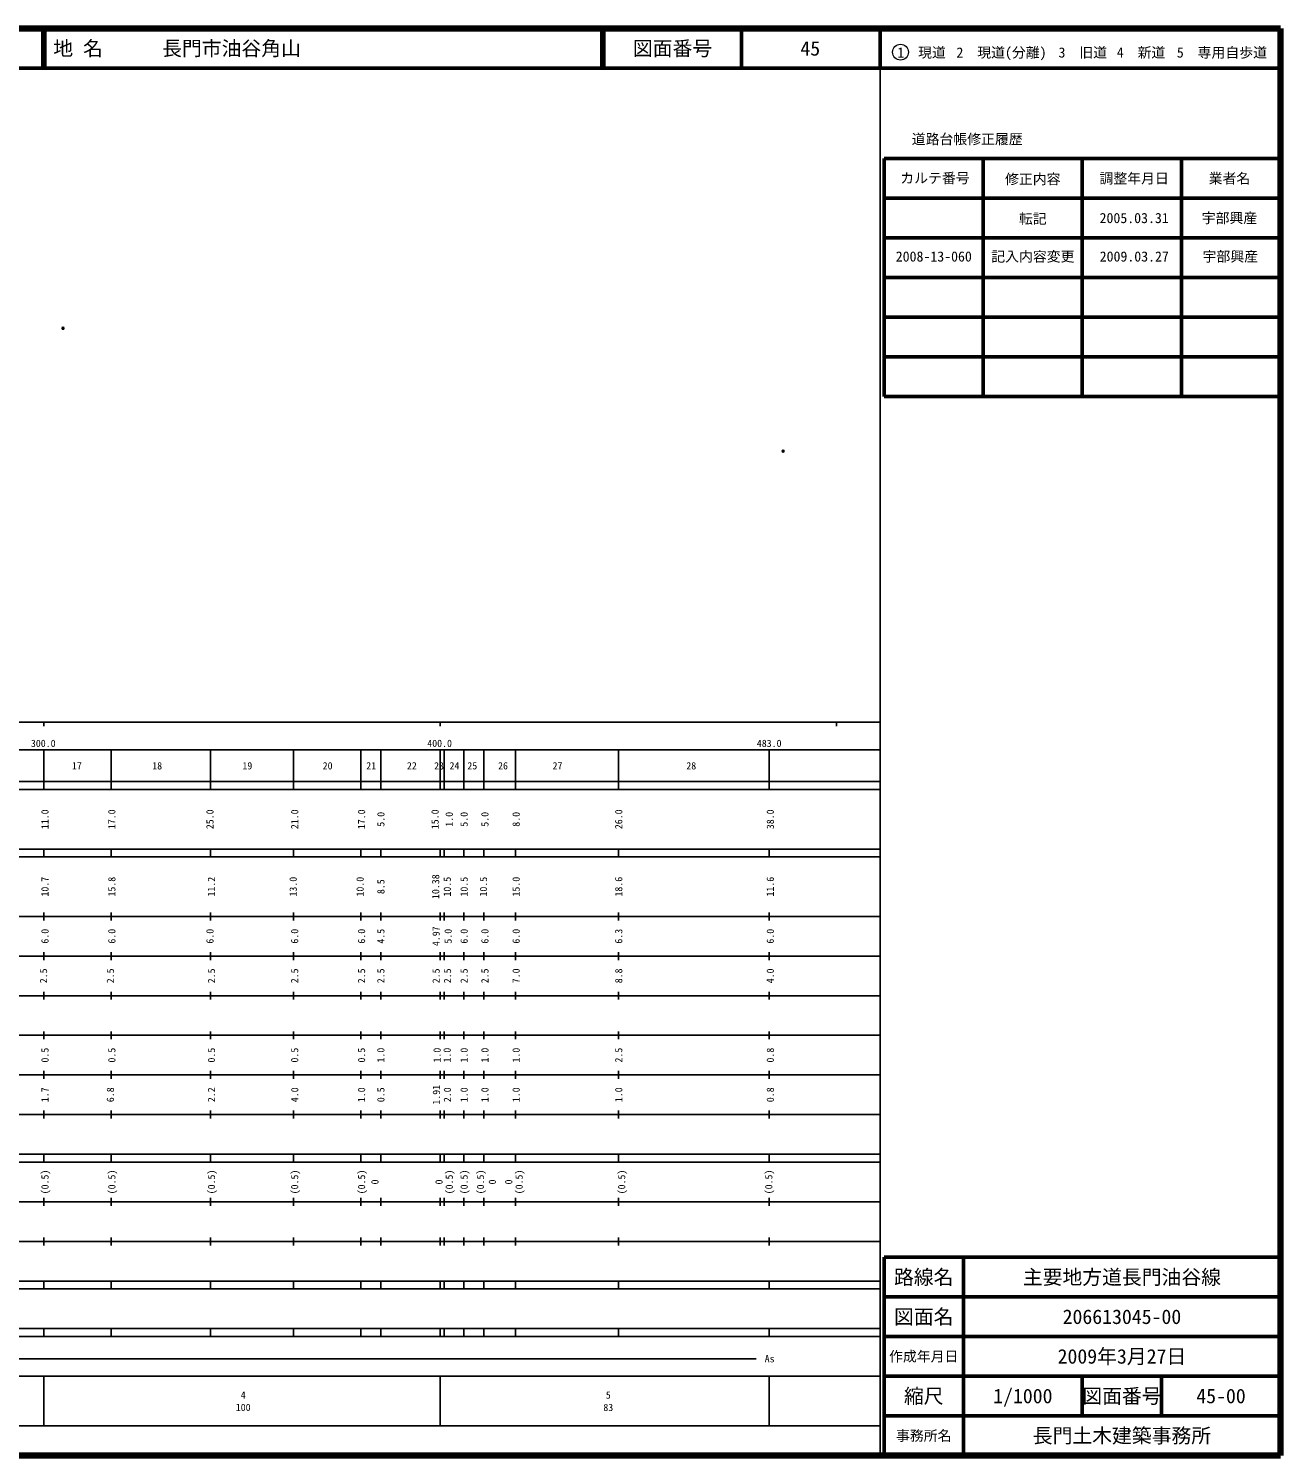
# Model space of a CAD drawing. Units: millimetres on the paper. Extents: x 40 to 680, y 20 to 380.
# Drawn here: x 364.1 to 680, y 20 to 380 of the extents above; entities that cross this region are included whole.
import ezdxf
from ezdxf.enums import TextEntityAlignment as Align

# ---------------------------------------------------------------- set-up
doc = ezdxf.new("R2010")
doc.units = ezdxf.units.MM
doc.header["$PDMODE"] = 32
doc.header["$PDSIZE"] = 0.5
doc.layers.add('M-OTRS', color=6, linetype='Continuous')
for name, color, linetype, lineweight in [('M-TTL', 2, 'Continuous', 140), ('M-TTL-BAND', 7, 'Continuous', 25), ('M-TTL-FRAM', 2, 'Continuous', 50), ('M-TTL-LINE', 7, 'Continuous', 50), ('M-TTL-TXT', 7, 'Continuous', 13)]:
    doc.layers.add(name, color=color, linetype=linetype, lineweight=lineweight)
doc.styles.add('ＭＳ ゴシック', font='')
doc.styles.get('ＭＳ ゴシック').set_extended_font_data('MS Gothic')

msp = doc.modelspace()

# ---------------------------------------------------------------- linework, layer by layer
at = {"layer": 'M-OTRS'}
for p in [(372.824, 304.371), (554.504, 273.365)]:
    msp.add_point(p, dxfattribs=at)
at = {"layer": 'M-TTL'}
for p, q in [((680, 380), (40, 380)), ((680, 20), (680, 380)), ((40, 20), (680, 20))]:
    msp.add_line(p, q, dxfattribs=at)
at = {"layer": 'M-TTL-BAND'}
for p, q in [((579, 20), (579, 370)), ((40, 205), (579, 205)), ((368, 205), (368, 204)), ((468, 205), (468, 204)), ((568, 205), (568, 204)), ((68, 198), (579, 198)), ((368, 198), (368, 188)), ((385, 198), (385, 188)), ((410, 198), (410, 188)), ((431, 198), (431, 188)), ((448, 198), (448, 188)), ((453, 198), (453, 188)), ((468, 198), (468, 188)), ((469, 198), (469, 188)), ((474, 198), (474, 188)), ((479, 198), (479, 188)), ((487, 198), (487, 188)), ((513, 198), (513, 188)), ((551, 198), (551, 188)), ((40, 190), (579, 190)), ((40, 188), (579, 188)), ((40, 173), (579, 173)), ((368, 173), (368, 171)), ((385, 173), (385, 171)), ((410, 173), (410, 171)), ((431, 173), (431, 171)), ((448, 173), (448, 171)), ((453, 173), (453, 171)), ((468, 171), (468, 173)), ((469, 173), (469, 171)), ((474, 173), (474, 171)), ((479, 173), (479, 171)), ((487, 173), (487, 171)), ((513, 173), (513, 171)), ((551, 173), (551, 171)), ((40, 171), (579, 171)), ((40, 156), (579, 156)), ((368, 157), (368, 155)), ((385, 157), (385, 155)), ((410, 157), (410, 155)), ((431, 157), (431, 155)), ((448, 157), (448, 155)), ((453, 157), (453, 155)), ((468, 155), (468, 157)), ((469, 157), (469, 155)), ((474, 157), (474, 155)), ((479, 157), (479, 155)), ((487, 157), (487, 155)), ((513, 157), (513, 155)), ((551, 157), (551, 155)), ((46, 146), (579, 146)), ((368, 147), (368, 145)), ((385, 147), (385, 145)), ((410, 147), (410, 145)), ((431, 147), (431, 145)), ((448, 147), (448, 145)), ((453, 147), (453, 145)), ((468, 145), (468, 147)), ((469, 147), (469, 145)), ((474, 147), (474, 145)), ((479, 147), (479, 145)), ((487, 147), (487, 145)), ((513, 147), (513, 145)), ((551, 147), (551, 145)), ((368, 137), (368, 135)), ((385, 137), (385, 135)), ((410, 137), (410, 135)), ((431, 137), (431, 135)), ((448, 137), (448, 135)), ((453, 137), (453, 135)), ((468, 135), (468, 137)), ((469, 137), (469, 135)), ((474, 137), (474, 135)), ((479, 137), (479, 135)), ((487, 137), (487, 135)), ((513, 137), (513, 135)), ((551, 137), (551, 135)), ((52, 136), (579, 136)), ((46, 126), (579, 126)), ((368, 127), (368, 125)), ((385, 127), (385, 125)), ((410, 127), (410, 125)), ((431, 127), (431, 125)), ((448, 127), (448, 125)), ((453, 127), (453, 125)), ((468, 125), (468, 127)), ((469, 127), (469, 125)), ((474, 127), (474, 125)), ((479, 127), (479, 125)), ((487, 127), (487, 125)), ((513, 127), (513, 125)), ((551, 127), (551, 125)), ((52, 116), (579, 116)), ((368, 117), (368, 115)), ((385, 117), (385, 115)), ((410, 117), (410, 115)), ((431, 117), (431, 115)), ((448, 117), (448, 115)), ((453, 117), (453, 115)), ((468, 115), (468, 117)), ((469, 117), (469, 115)), ((474, 117), (474, 115)), ((479, 117), (479, 115)), ((487, 117), (487, 115)), ((513, 117), (513, 115)), ((551, 117), (551, 115)), ((46, 106), (579, 106)), ((368, 107), (368, 105)), ((385, 107), (385, 105)), ((410, 107), (410, 105)), ((431, 107), (431, 105)), ((448, 107), (448, 105)), ((453, 107), (453, 105)), ((468, 105), (468, 107)), ((469, 107), (469, 105)), ((474, 107), (474, 105)), ((479, 107), (479, 105)), ((487, 107), (487, 105)), ((513, 107), (513, 105)), ((551, 107), (551, 105)), ((40, 96), (579, 96)), ((40, 94), (579, 94)), ((368, 96), (368, 94)), ((385, 96), (385, 94)), ((410, 96), (410, 94)), ((431, 96), (431, 94)), ((448, 96), (448, 94)), ((453, 96), (453, 94)), ((468, 94), (468, 96)), ((469, 96), (469, 94)), ((474, 96), (474, 94)), ((479, 96), (479, 94)), ((487, 96), (487, 94)), ((513, 96), (513, 94)), ((551, 96), (551, 94)), ((49, 84), (579, 84)), ((368, 85), (368, 83)), ((385, 85), (385, 83)), ((410, 85), (410, 83)), ((431, 85), (431, 83)), ((448, 85), (448, 83)), ((453, 85), (453, 83)), ((468, 83), (468, 85)), ((469, 85), (469, 83)), ((474, 85), (474, 83)), ((479, 85), (479, 83)), ((487, 85), (487, 83)), ((513, 85), (513, 83)), ((551, 85), (551, 83)), ((40, 74), (579, 74)), ((368, 75), (368, 73)), ((385, 75), (385, 73)), ((410, 75), (410, 73)), ((431, 75), (431, 73)), ((448, 75), (448, 73)), ((453, 75), (453, 73)), ((468, 73), (468, 75)), ((469, 75), (469, 73)), ((474, 75), (474, 73)), ((479, 75), (479, 73)), ((487, 75), (487, 73)), ((513, 75), (513, 73)), ((551, 75), (551, 73)), ((40, 64), (579, 64)), ((40, 62), (579, 62)), ((368, 64), (368, 62)), ((385, 64), (385, 62)), ((410, 64), (410, 62)), ((431, 64), (431, 62)), ((448, 64), (448, 62)), ((453, 64), (453, 62)), ((468, 62), (468, 64)), ((469, 64), (469, 62)), ((474, 64), (474, 62)), ((479, 64), (479, 62)), ((487, 64), (487, 62)), ((513, 64), (513, 62)), ((551, 64), (551, 62)), ((40, 52), (579, 52)), ((368, 52), (368, 50)), ((385, 52), (385, 50)), ((410, 52), (410, 50)), ((431, 52), (431, 50)), ((448, 52), (448, 50)), ((453, 52), (453, 50)), ((468, 50), (468, 52)), ((469, 52), (469, 50)), ((474, 52), (474, 50)), ((479, 52), (479, 50)), ((487, 52), (487, 50)), ((513, 52), (513, 50)), ((551, 52), (551, 50)), ((40, 50), (579, 50)), ((70.805, 44.406), (547.74, 44.406)), ((40, 40), (579, 40)), ((368, 40), (368, 27.5)), ((468, 40), (468, 27.5)), ((551, 40), (551, 27.5)), ((68, 27.5), (579, 27.5))]:
    msp.add_line(p, q, dxfattribs=at)
at = {"layer": 'M-TTL-FRAM'}
for p, q in [((580, 347.197), (580, 287.197)), ((580, 347.197), (680, 347.197)), ((580, 287.197), (680, 287.197)), ((680, 70), (580, 70)), ((580, 70), (580, 20))]:
    msp.add_line(p, q, dxfattribs=at)
at = {"layer": 'M-TTL-LINE'}
for p, q in [((367.75, 380), (367.75, 370)), ((368.25, 380), (368.25, 370)), ((508.747, 380), (508.747, 370)), ((509.247, 380), (509.247, 370)), ((543.997, 380), (543.997, 370)), ((579, 380), (579, 370)), ((40, 370), (680, 370)), ((605, 347.197), (605, 287.197)), ((630, 347.197), (630, 287.197)), ((655, 347.197), (655, 287.197)), ((580, 337.197), (680, 337.197)), ((580, 327.197), (680, 327.197)), ((580, 317.197), (680, 317.197)), ((580, 307.197), (680, 307.197)), ((580, 297.197), (680, 297.197)), ((600, 70), (600, 20)), ((680, 60), (580, 60)), ((680, 50), (580, 50)), ((680, 40), (580, 40)), ((630, 40), (630, 30)), ((650, 40), (650, 30)), ((680, 30), (580, 30))]:
    msp.add_line(p, q, dxfattribs=at)
at = {"layer": 'M-TTL-TXT'}
msp.add_circle((584.147, 374.034), 2, dxfattribs=at)

# ---------------------------------------------------------------- texts
at = {"layer": 'M-TTL-BAND', "style": 'ＭＳ ゴシック'}
for s, p in [('300.0', (367.844, 198.195)), ('400.0', (467.844, 198.195)), ('483.0', (551, 198.195))]:
    msp.add_text(s, height=1.833, dxfattribs=at).set_placement(p, align=Align.BOTTOM_CENTER)
for s, p in [('17', (376.336, 194)), ('18', (396.587, 194)), ('19', (419.338, 194)), ('20', (439.588, 194)), ('21', (450.589, 194)), ('22', (460.839, 194)), ('23', (467.708, 193.987)), ('24', (471.589, 194)), ('25', (476.09, 194)), ('26', (483.84, 194)), ('27', (497.59, 194)), ('28', (531.342, 194)), ('As', (551.115, 44.406)), ('4', (418.288, 35.238)), ('5', (510.406, 35.238)), ('100', (418.288, 32.131)), ('83', (510.406, 32.131))]:
    msp.add_text(s, height=1.833, dxfattribs=at).set_placement(p, align=Align.MIDDLE_CENTER)
for s, p in [('11.0', (368.264, 180.5)), ('17.0', (385.14, 180.5)), ('25.0', (409.891, 180.5)), ('21.0', (431.267, 180.5)), ('17.0', (448.142, 180.5)), ('5.0', (453.017, 180.5)), ('15.0', (466.676, 180.5)), ('1.0', (470.255, 180.5)), ('5.0', (474.018, 180.5)), ('5.0', (479.268, 180.5)), ('8.0', (487.144, 180.5)), ('26.0', (513.02, 180.5)), ('38.0', (551.271, 180.5)), ('10.7', (368.264, 163.5)), ('15.8', (385.14, 163.5)), ('11.2', (410.266, 163.5)), ('13.0', (430.892, 163.5)), ('10.0', (447.767, 163.5)), ('10.38', (466.839, 163.5)), ('10.5', (469.767, 163.5)), ('10.5', (474.018, 163.5)), ('10.5', (478.893, 163.5)), ('15.0', (487.144, 163.5)), ('18.6', (513.02, 163.5)), ('11.6', (551.271, 163.5)), ('8.5', (453.017, 163.5)), ('6.0', (368.264, 151)), ('6.0', (385.14, 151)), ('6.0', (409.891, 151)), ('6.0', (431.267, 151)), ('6.0', (448.142, 151)), ('4.5', (453.017, 151)), ('4.97', (466.947, 151)), ('5.0', (469.984, 151)), ('6.0', (474.018, 151)), ('6.0', (479.268, 151)), ('6.0', (487.144, 151)), ('6.3', (513.02, 151)), ('6.0', (551.271, 151)), ('2.5', (367.889, 141)), ('2.5', (384.765, 141)), ('2.5', (410.266, 141)), ('2.5', (431.267, 141)), ('2.5', (448.142, 141)), ('2.5', (453.017, 141)), ('2.5', (466.947, 141)), ('2.5', (469.821, 141)), ('2.5', (474.018, 141)), ('2.5', (479.268, 141)), ('7.0', (487.144, 141)), ('8.8', (513.02, 141)), ('4.0', (551.271, 141)), ('0.5', (368.264, 121)), ('0.5', (385.14, 121)), ('0.5', (410.266, 121)), ('0.5', (431.267, 121)), ('0.5', (448.142, 121)), ('1.0', (453.017, 121)), ('1.0', (467.191, 121)), ('1.0', (469.74, 121)), ('1.0', (474.018, 121)), ('1.0', (479.268, 121)), ('1.0', (487.144, 121)), ('2.5', (513.02, 121)), ('0.8', (551.271, 121)), ('1.7', (368.264, 111)), ('6.8', (384.765, 111)), ('2.2', (410.266, 111)), ('4.0', (431.267, 111)), ('1.0', (448.142, 111)), ('0.5', (453.017, 111)), ('1.91', (467.028, 111)), ('2.0', (469.794, 111)), ('1.0', (474.018, 111)), ('1.0', (479.268, 111)), ('1.0', (487.144, 111)), ('1.0', (513.02, 111)), ('0.8', (551.271, 111)), ('(0.5)', (368.264, 89)), ('(0.5)', (385.14, 89)), ('(0.5)', (410.266, 89)), ('(0.5)', (431.267, 89)), ('(0.5)', (448.142, 89)), ('(0.5)', (470.268, 89)), ('(0.5)', (474.018, 89)), ('(0.5)', (478.143, 89)), ('(0.5)', (487.894, 89)), ('(0.5)', (513.77, 89)), ('(0.5)', (550.896, 89)), ('0', (451.517, 89)), ('0', (467.678, 89)), ('0', (481.143, 89)), ('0', (485.269, 89))]:
    msp.add_text(s, height=1.833, rotation=90, dxfattribs=at).set_placement(p, align=Align.MIDDLE_CENTER)
at = {"layer": 'M-TTL-TXT', "style": 'ＭＳ ゴシック'}
msp.add_text('地 名      長門市油谷角山', height=3.666, dxfattribs=at).set_placement((370.38, 375), align=Align.MIDDLE_LEFT)
for s, height, p in [('図面番号', 3.666, (526.622, 375)), ('45', 3.666, (561.372, 375)), ('1\u3000現道', 2.566, (589.448, 373.958)), ('2\u3000現道(分離)', 2.566, (609.619, 373.958)), ('3\u3000旧道', 2.566, (630.121, 373.958)), ('4\u3000新道', 2.566, (644.824, 373.958)), ('5\u3000専用自歩道', 2.566, (665.228, 373.958)), ('道路台帳修正履歴', 2.566, (600.968, 352.113)), ('カルテ番号', 2.566, (592.839, 342.277)), ('修正内容', 2.566, (617.509, 342.023)), ('調整年月日', 2.566, (643.089, 342.197)), ('業者名', 2.566, (667.134, 342.197)), ('転記', 2.566, (617.509, 332.023)), ('2005.03.31', 2.566, (643.089, 332.197)), ('宇部興産', 2.566, (667.134, 332.197)), ('路線名', 3.666, (590, 65)), ('主要地方道長門油谷線', 3.666, (640, 65)), ('図面名', 3.666, (590, 55)), ('206613045-00', 3.666, (640, 55)), ('2009年3月27日', 3.666, (640, 45)), ('作成年月日', 2.566, (590, 45)), ('縮尺', 3.666, (590, 35)), ('1/1000', 3.666, (615, 35)), ('図面番号', 3.666, (640, 35)), ('45-00', 3.666, (665, 35)), ('事務所名', 2.566, (590, 25)), ('長門土木建築事務所', 3.666, (640, 25))]:
    msp.add_text(s, height=height, dxfattribs=at).set_placement(p, align=Align.MIDDLE_CENTER)
for s, p in [('記入内容変更', (617.533, 320.442)), ('2008-13-060', (592.533, 320.442))]:
    msp.add_text(s, height=2.566, dxfattribs=at).set_placement(p, align=Align.BOTTOM_CENTER)
for s, p in [('宇部興産', (660.346, 320.442)), ('2009.03.27', (634.39, 320.442))]:
    msp.add_text(s, height=2.566, dxfattribs=at).set_placement(p, align=Align.BOTTOM_LEFT)

doc.saveas('drawing.dxf')
